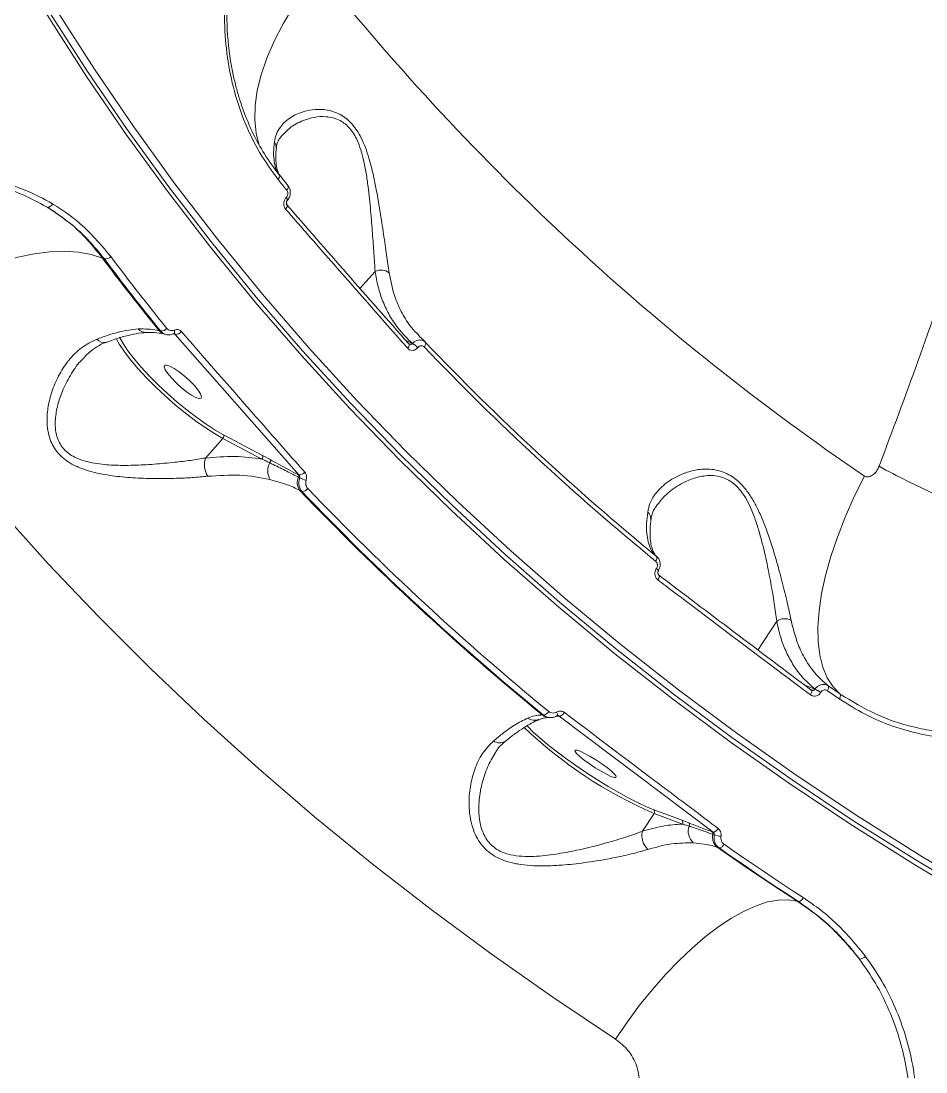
# Model space of a CAD drawing. Header units: millimetres. Extents: x 10684 to 26054, y -4768 to 6894.
# Drawn here: x 17849.4 to 18015.1, y -2839.5 to -2647 of the extents above; entities that cross this region are included whole.
import ezdxf

# ---------------------------------------------------------------- set-up
doc = ezdxf.new("R2010")
doc.units = ezdxf.units.MM
doc.layers.add('DIKOM_ОБЪЕКТ', color=7, linetype='Continuous')

msp = doc.modelspace()

# ---------------------------------------------------------------- linework, layer by layer
at = {"layer": 'DIKOM_ОБЪЕКТ', "color": 7, "linetype": 'Continuous', "lineweight": 15}
for p, q in [((17896.096, -2670.295), (17896.101, -2670.249)), ((17898.282, -2677.182), (17896.699, -2675.203)), ((17897.946, -2679.327), (17897.929, -2679.347)), ((17898.154, -2679.83), (17898.172, -2679.811)), ((17864.285, -2690.42), (17864.641, -2690.581)), ((17914.228, -2692.868), (17911.456, -2695.979)), ((17874.932, -2703.772), (17874.649, -2703.701)), ((17877.322, -2704.314), (17877.482, -2704.354)), ((17875.714, -2704.358), (17875.956, -2704.418)), ((17877.482, -2704.354), (17877.636, -2704.393)), ((17877.636, -2704.393), (17900.235, -2730.147)), ((17921.036, -2706.064), (17919.799, -2705.443)), ((17921.053, -2706.044), (17921.036, -2706.064)), ((17922.308, -2704.655), (17922.169, -2704.506)), ((17922.033, -2706.83), (17922.05, -2706.81)), ((17883.134, -2727.04), (17886.341, -2723.443)), ((17886.341, -2723.443), (17893.499, -2727.233)), ((17893.592, -2726.566), (17886.434, -2722.776)), ((17894.991, -2727.323), (17893.592, -2726.566)), ((17900.235, -2730.147), (17900.158, -2730.107)), ((17900.189, -2730.571), (17900.432, -2730.699)), ((17900.391, -2732.945), (17900.802, -2733.157)), ((17965.61, -2736), (17965.682, -2735.916)), ((17964.708, -2738.34), (17964.713, -2738.293)), ((17965.832, -2745.033), (17965.725, -2744.924)), ((17965.748, -2747.264), (17965.734, -2747.286)), ((17987.786, -2756.932), (17984.346, -2762.202)), ((17994.758, -2769.384), (17992.939, -2768.661)), ((17994.1, -2769.518), (17994.045, -2769.493)), ((17994.166, -2769.55), (17994.105, -2769.511)), ((17994.772, -2769.362), (17994.758, -2769.384)), ((17995.837, -2769.986), (17995.851, -2769.964)), ((17944.218, -2774.938), (17944.264, -2774.92)), ((17945.036, -2774.107), (17944.848, -2774.101)), ((17946.181, -2774.574), (17946.32, -2774.579)), ((17947.481, -2774.288), (17947.895, -2774.3)), ((17947.895, -2774.3), (17947.93, -2774.301)), ((17947.93, -2774.301), (17976.12, -2795.565)), ((17963.172, -2795.406), (17965.313, -2792.126)), ((17970.437, -2793.391), (17965.251, -2791.449)), ((17965.313, -2792.126), (17970.499, -2794.068)), ((17971.655, -2793.858), (17970.437, -2793.391)), ((17976.12, -2795.565), (17975.931, -2795.495)), ((17976.079, -2795.961), (17976.344, -2796.06)), ((17976.873, -2798.336), (17977.216, -2798.462)), ((17991.76, -2808.263), (17991.517, -2808.206))]:
    msp.add_line(p, q, dxfattribs=at)
at = {"layer": 'DIKOM_ОБЪЕКТ', "color": 7, "linetype": 'Continuous', "lineweight": 15, "flags": 128}
for points in [[(18049.425, -2820.914), (18037.215, -2814.476), (18025.222, -2807.761), (18013.454, -2800.775), (18001.919, -2793.521), (17990.625, -2786.005), (17979.578, -2778.231), (17968.787, -2770.205), (17958.257, -2761.931), (17947.997, -2753.416), (17938.012, -2744.664), (17928.31, -2735.682), (17918.896, -2726.475), (17909.777, -2717.05), (17900.958, -2707.412), (17892.447, -2697.568), (17884.247, -2687.524), (17876.365, -2677.288), (17868.806, -2666.865), (17861.574, -2656.262), (17854.674, -2645.487), (17848.112, -2634.547)], [(18050.212, -2820.096), (18038.031, -2813.673), (18026.067, -2806.974), (18014.327, -2800.005), (18002.82, -2792.768), (17991.553, -2785.27), (17980.532, -2777.514), (17969.766, -2769.507), (17959.262, -2761.253), (17949.026, -2752.758), (17939.065, -2744.027), (17929.385, -2735.066), (17919.994, -2725.881), (17910.896, -2716.478), (17902.099, -2706.863), (17893.608, -2697.043), (17885.427, -2687.023), (17877.564, -2676.811), (17870.022, -2666.413), (17862.808, -2655.835), (17855.925, -2645.086), (17849.378, -2634.171)], [(17847.922, -2635.419), (17854.489, -2646.367), (17861.393, -2657.149), (17868.63, -2667.758), (17876.194, -2678.187), (17884.081, -2688.43), (17892.286, -2698.48), (17900.803, -2708.33), (17909.627, -2717.974), (17918.752, -2727.406), (17928.171, -2736.618), (17937.88, -2745.606), (17947.871, -2754.364), (17958.138, -2762.884), (17968.674, -2771.163), (17979.473, -2779.195), (17990.526, -2786.973), (18001.828, -2794.494), (18013.37, -2801.753), (18025.145, -2808.744), (18037.146, -2815.462), (18049.363, -2821.905)], [(17903.949, -2637.881), (17901.494, -2641.098), (17899.294, -2644.324), (17897.364, -2647.536), (17895.722, -2650.707), (17894.378, -2653.813), (17893.345, -2656.831), (17892.629, -2659.735), (17892.236, -2662.505), (17892.171, -2665.118), (17892.431, -2667.553), (17893.017, -2669.793), (17893.065, -2669.926)], [(17898.034, -2677.979), (17898.136, -2677.857), (17898.219, -2677.733), (17898.282, -2677.611), (17898.322, -2677.495), (17898.34, -2677.388), (17898.333, -2677.293), (17898.303, -2677.213), (17898.282, -2677.182)], [(17897.946, -2679.327), (17898.035, -2679.439), (17898.106, -2679.541), (17898.156, -2679.633), (17898.184, -2679.71), (17898.189, -2679.77), (17898.172, -2679.81)], [(17855.157, -2680.469), (17855.052, -2680.63), (17854.934, -2680.775), (17854.806, -2680.901), (17854.673, -2681.001), (17854.54, -2681.072), (17854.412, -2681.111), (17854.293, -2681.118), (17854.188, -2681.091)], [(17897.841, -2681.445), (17897.952, -2681.302), (17898.039, -2681.157), (17898.1, -2681.017), (17898.132, -2680.886), (17898.133, -2680.769), (17898.105, -2680.671), (17898.068, -2680.616)], [(17897.929, -2679.347), (17898.018, -2679.458), (17898.089, -2679.561), (17898.139, -2679.653), (17898.167, -2679.73), (17898.171, -2679.79), (17898.154, -2679.831)], [(17820.44, -2705.865), (17823.362, -2703.428), (17826.408, -2701.123), (17829.55, -2698.972), (17832.76, -2696.994), (17836.01, -2695.207), (17839.268, -2693.628), (17842.506, -2692.271), (17845.694, -2691.148), (17848.802, -2690.269), (17851.803, -2689.643), (17854.669, -2689.276), (17857.374, -2689.17), (17859.894, -2689.327), (17862.204, -2689.744), (17864.285, -2690.42)], [(17877.339, -2704.303), (17877.31, -2704.312), (17877.235, -2704.309)], [(17877.433, -2703.605), (17877.464, -2703.763), (17877.479, -2703.909), (17877.476, -2704.037), (17877.458, -2704.145), (17877.422, -2704.228), (17877.373, -2704.285), (17877.339, -2704.303)], [(17877.482, -2704.354), (17877.435, -2704.311), (17877.392, -2704.281)], [(17820.44, -2705.865), (17828.49, -2716.289), (17836.836, -2726.533), (17845.473, -2736.59), (17854.398, -2746.457), (17863.604, -2756.127), (17873.088, -2765.594), (17882.843, -2774.855), (17892.864, -2783.903), (17903.147, -2792.733), (17913.684, -2801.342), (17924.471, -2809.724), (17935.502, -2817.874), (17946.77, -2825.788), (17958.269, -2833.462)], [(17866.787, -2705.175), (17867.393, -2706.237), (17868.319, -2707.6), (17869.473, -2709.092), (17870.828, -2710.678), (17872.356, -2712.326), (17874.023, -2713.998), (17875.792, -2715.658), (17877.625, -2717.269), (17879.481, -2718.796), (17881.321, -2720.207), (17883.103, -2721.469), (17884.788, -2722.556), (17886.341, -2723.443)], [(17886.434, -2722.776), (17884.928, -2721.915), (17883.294, -2720.862), (17881.566, -2719.638), (17879.782, -2718.27), (17877.982, -2716.789), (17876.205, -2715.226), (17874.489, -2713.617), (17872.873, -2711.995), (17871.391, -2710.398), (17870.077, -2708.859), (17868.959, -2707.413), (17868.061, -2706.091), (17867.403, -2704.922), (17867.399, -2704.914)], [(17920.194, -2706.932), (17920.305, -2706.789), (17920.394, -2706.646), (17920.457, -2706.508), (17920.491, -2706.38), (17920.496, -2706.267), (17920.471, -2706.173), (17920.433, -2706.115)], [(17920.433, -2706.115), (17920.418, -2706.101), (17920.338, -2706.054)], [(17923.229, -2706.705), (17923.324, -2706.576), (17923.402, -2706.446), (17923.461, -2706.32), (17923.499, -2706.201), (17923.514, -2706.091), (17923.507, -2705.996), (17923.478, -2705.916), (17923.427, -2705.854)], [(17881.121, -2713.778), (17880.274, -2712.904), (17879.326, -2712.044), (17878.354, -2711.268), (17877.436, -2710.639), (17876.646, -2710.208), (17876.05, -2710.01), (17875.694, -2710.06), (17875.609, -2710.355), (17875.8, -2710.871), (17876.253, -2711.566), (17876.93, -2712.383), (17877.777, -2713.257), (17878.725, -2714.117), (17879.697, -2714.893), (17880.615, -2715.522), (17881.405, -2715.953), (17882.001, -2716.152), (17882.357, -2716.101), (17882.442, -2715.806), (17882.251, -2715.29), (17881.798, -2714.596), (17881.121, -2713.778)], [(18003.825, -2730.341), (18001.971, -2734.115), (18000.322, -2737.852), (17998.891, -2741.525), (17997.689, -2745.105), (17996.726, -2748.563), (17996.009, -2751.874), (17995.544, -2755.01), (17995.334, -2757.948), (17995.38, -2760.665), (17995.683, -2763.14), (17996.241, -2765.353), (17997.048, -2767.287), (17998.099, -2768.927), (17999.385, -2770.261)], [(17965.595, -2745.926), (17965.68, -2745.787), (17965.749, -2745.65), (17965.801, -2745.517), (17965.834, -2745.393), (17965.846, -2745.281), (17965.838, -2745.184), (17965.809, -2745.105), (17965.762, -2745.047)], [(17965.734, -2747.286), (17965.849, -2747.379), (17965.947, -2747.466), (17966.025, -2747.544), (17966.08, -2747.611), (17966.11, -2747.666), (17966.115, -2747.705), (17966.11, -2747.717)], [(17965.748, -2747.264), (17965.863, -2747.357), (17965.961, -2747.444), (17966.039, -2747.522), (17966.094, -2747.589), (17966.124, -2747.643), (17966.13, -2747.683), (17966.125, -2747.694)], [(17966.025, -2749.36), (17966.117, -2749.199), (17966.188, -2749.04), (17966.236, -2748.889), (17966.26, -2748.751), (17966.258, -2748.631), (17966.23, -2748.534), (17966.178, -2748.463), (17966.166, -2748.454)], [(17993.941, -2770.412), (17994.034, -2770.251), (17994.107, -2770.093), (17994.157, -2769.944), (17994.184, -2769.808), (17994.186, -2769.691), (17994.163, -2769.598), (17994.116, -2769.531), (17994.1, -2769.518)], [(17997.06, -2769.653), (17997.137, -2769.509), (17997.2, -2769.366), (17997.247, -2769.229), (17997.276, -2769.102), (17997.286, -2768.989), (17997.277, -2768.891), (17997.25, -2768.813), (17997.204, -2768.757)], [(17999.385, -2770.261), (17999.112, -2770.074), (17998.839, -2769.886), (17998.566, -2769.698), (17998.293, -2769.51), (17998.021, -2769.322), (17997.749, -2769.134), (17997.476, -2768.946), (17997.204, -2768.757)], [(17999.385, -2770.261), (17999.43, -2770.318), (17999.457, -2770.395), (17999.466, -2770.493), (17999.456, -2770.607), (17999.427, -2770.734), (17999.381, -2770.871), (17999.319, -2771.014), (17999.242, -2771.158)], [(17947.475, -2773.57), (17947.532, -2773.712), (17947.575, -2773.846), (17947.602, -2773.968), (17947.615, -2774.072), (17947.611, -2774.158), (17947.591, -2774.223), (17947.556, -2774.263), (17947.507, -2774.279)], [(17965.251, -2791.449), (17963.921, -2790.902), (17962.387, -2790.184), (17960.682, -2789.309), (17958.844, -2788.297), (17956.913, -2787.17), (17954.932, -2785.953), (17952.943, -2784.672), (17950.991, -2783.355), (17949.118, -2782.032), (17947.364, -2780.731), (17945.769, -2779.48), (17944.368, -2778.308), (17943.191, -2777.239), (17942.263, -2776.298), (17942.004, -2776.005)], [(17956.697, -2783.743), (17957.499, -2784.396), (17958.068, -2784.939), (17958.355, -2785.33), (17958.338, -2785.535), (17958.018, -2785.538), (17957.421, -2785.34), (17956.596, -2784.956), (17955.61, -2784.416), (17954.541, -2783.766), (17953.478, -2783.058), (17952.505, -2782.348), (17951.702, -2781.695), (17951.134, -2781.151), (17950.847, -2780.761), (17950.864, -2780.555), (17951.183, -2780.552), (17951.78, -2780.75), (17952.605, -2781.135), (17953.592, -2781.674), (17954.66, -2782.324), (17955.724, -2783.033), (17956.697, -2783.743)], [(17991.517, -2808.206), (17989.664, -2806.995), (17987.818, -2805.778), (17985.978, -2804.555), (17984.144, -2803.324), (17982.317, -2802.087), (17980.496, -2800.843), (17978.681, -2799.593), (17976.873, -2798.336)], [(17977.216, -2798.462), (17979.012, -2799.71), (17980.814, -2800.951), (17982.623, -2802.186), (17984.438, -2803.415), (17986.259, -2804.637), (17988.086, -2805.852), (17989.92, -2807.061), (17991.76, -2808.263)], [(17992.643, -2807.549), (17990.807, -2806.35), (17988.977, -2805.144), (17987.154, -2803.931), (17985.337, -2802.712), (17983.526, -2801.486), (17981.722, -2800.254), (17979.923, -2799.015), (17978.131, -2797.77)], [(17958.269, -2833.462), (17960.422, -2830.313), (17962.677, -2827.276), (17965.014, -2824.379), (17967.41, -2821.647), (17969.846, -2819.107), (17972.298, -2816.781), (17974.744, -2814.691), (17977.161, -2812.854), (17979.527, -2811.29), (17981.822, -2810.01), (17984.024, -2809.027), (17986.113, -2808.351), (17988.07, -2807.987), (17989.876, -2807.938), (17991.517, -2808.206)]]:
    msp.add_lwpolyline(points, dxfattribs=at)
at = {"layer": 'DIKOM_ОБЪЕКТ', "color": 7, "linetype": 'Continuous', "lineweight": 15}
for centre, radius, start, end in [((18261.33, -2352.013), 457.647, 218.65617, 235.75923), ((17894.492, -2670.121), 1.613, 355.45199, 37.13506), ((18254.715, -2391.147), 457.705, 218.48755, 218.80516), ((18236.216, -2410.886), 465.265, 216.92758, 219.00232), ((17864.809, -2689.282), 1.31, 262.62332, 319.65714), ((18235.777, -2411.624), 464.283, 216.92964, 218.99441), ((18236.859, -2411.215), 464.19, 216.93171, 218.9923), ((17915.323, -2694.981), 2.379, 51.59723, 117.39809), ((17872.281, -2702.09), 1.957, 221.43692, 272.84541), ((17876.224, -2702.338), 2.083, 220.87331, 255.82873), ((17875.065, -2702.485), 1.293, 264.12961, 321.44048), ((17877.75, -2703.136), 1.262, 264.82217, 323.463), ((17864.543, -2704.23), 1.652, 219.0722, 284.51255), ((17919.531, -2709.055), 3.348, 41.65106, 63.28269), ((17919.551, -2709.032), 3.344, 41.64822, 63.30277), ((18264.227, -2380.185), 471.387, 223.69939, 230.71602), ((18264.247, -2380.832), 471.684, 223.69907, 230.71634), ((17885.951, -2723.048), 0.555, 314.65579, 29.43952), ((17887.284, -2728.199), 4.309, 164.40461, 210.38559), ((17893.109, -2726.839), 0.554, 314.62044, 29.47488), ((17894.521, -2727.582), 0.537, 321.05288, 28.85554), ((17897.681, -2729.416), 3.124, 151.38633, 210.53605), ((18093.296, -2567.945), 182.555, 241.62029, 245.20141), ((17902.376, -2731.58), 2.409, 155.24194, 214.52622), ((17899.747, -2730.367), 0.486, 335.18715, 32.33938), ((17900.3, -2728.851), 1.298, 267.10125, 323.58158), ((17905.947, -2716.554), 15.182, 248.69656, 253.36458), ((18260.167, -2388.908), 497.795, 223.71901, 230.69625), ((17900.85, -2731.9), 1.258, 267.81191, 325.57953), ((18260.305, -2389.189), 497.55, 223.73492, 230.6806), ((18260.572, -2389.431), 496.414, 223.73463, 230.68066), ((17963.078, -2738.188), 1.638, 356.33801, 49.07147), ((17989.243, -2758.951), 2.49, 62.15437, 125.80633), ((17993.127, -2773.574), 4.495, 52.93362, 68.73384), ((17993.141, -2773.551), 4.495, 52.93362, 68.73384), ((18280.84, -2360.654), 497.806, 235.2455, 235.55061), ((17944.957, -2772.901), 1.209, 273.77329, 331.94304), ((17947.834, -2773.128), 1.177, 274.66406, 334.19767), ((17943.445, -2772.847), 2.23, 234.62119, 290.3005), ((17946.258, -2772.243), 2.333, 232.79999, 268.10409), ((17947.623, -2774.69), 0.475, 55.06546, 86.99063), ((17997.363, -2717.807), 80.935, 226.28936, 246.67193), ((17937.04, -2777.266), 1.935, 234.6931, 302.64818), ((17964.897, -2791.822), 0.515, 323.90446, 46.59717), ((17970.084, -2793.765), 0.515, 323.90446, 46.59717), ((17974.393, -2795.434), 2.819, 159.76713, 227.77574), ((17971.31, -2794.22), 0.5, 331.40107, 46.36441), ((17966.5, -2796.188), 3.419, 166.7842, 227.62894), ((17975.618, -2795.85), 0.474, 346.43606, 48.6599), ((17978.369, -2796.516), 2.356, 166.3854, 230.58628), ((17975.967, -2794.359), 1.215, 277.22571, 334.2534), ((17978.719, -2787.72), 8.672, 254.11092, 262.45146), ((17977.052, -2797.293), 1.18, 277.99112, 336.15819), ((17991.557, -2807.109), 1.171, 279.95715, 337.9469), ((18002.889, -2817.22), 1.589, 272.14955, 316.86556)]:
    msp.add_arc(centre, radius, start, end, dxfattribs=at)
for points, knots in [([(17731.021, -2716.353), (17732.767, -2715.337), (17737.831, -2712.39), (17746.148, -2707.405), (17755.935, -2701.359), (17765.621, -2695.182), (17775.198, -2688.881), (17784.66, -2682.46), (17794, -2675.923), (17803.211, -2669.276), (17812.285, -2662.524), (17821.216, -2655.671), (17829.997, -2648.723), (17838.622, -2641.686), (17847.084, -2634.564), (17855.377, -2627.362), (17863.494, -2620.087), (17871.43, -2612.743), (17879.178, -2605.336), (17886.733, -2597.872), (17894.088, -2590.356), (17901.239, -2582.794), (17908.18, -2575.191), (17914.906, -2567.554), (17921.412, -2559.887), (17927.692, -2552.197), (17933.742, -2544.489), (17939.558, -2536.77), (17945.135, -2529.044), (17950.469, -2521.318), (17955.556, -2513.597), (17960.392, -2505.888), (17964.972, -2498.195), (17969.295, -2490.525), (17973.357, -2482.884), (17977.153, -2475.277), (17980.683, -2467.709), (17983.942, -2460.188), (17986.928, -2452.717), (17989.639, -2445.303), (17992.073, -2437.952), (17994.228, -2430.668), (17996.102, -2423.459), (17997.694, -2416.328), (17999.003, -2409.281), (18000.026, -2402.325), (18000.765, -2395.463), (18001.217, -2388.703), (18001.387, -2382.046), (18001.253, -2375.507), (18000.963, -2370.262), (18000.612, -2367.242), (18000.505, -2366.319)], [0, 0, 0, 0, 0.010747, 0.0311651, 0.0515834, 0.0720019, 0.0924206, 0.1128394, 0.1332581, 0.1536771, 0.1740962, 0.1945154, 0.2149351, 0.235355, 0.2557752, 0.2761956, 0.2966164, 0.3170375, 0.3374592, 0.3578812, 0.3783033, 0.3987263, 0.4191496, 0.4395735, 0.4599979, 0.4804229, 0.5008486, 0.5212748, 0.5417016, 0.5621289, 0.582557, 0.6029855, 0.6234144, 0.6438441, 0.6642742, 0.6847044, 0.705135, 0.7255658, 0.7459965, 0.7664267, 0.7868565, 0.8072851, 0.8277127, 0.8481386, 0.8685622, 0.8889834, 0.9094014, 0.9298155, 0.9502254, 0.9706306, 0.9910302, 1, 1, 1, 1]), ([(18022.717, -2413.712), (18023.697, -2414.397), (18026.7, -2416.498), (18031.143, -2421.148), (18036.083, -2427.531), (18040.483, -2435.023), (18044.343, -2443.571), (18047.627, -2453.195), (18050.323, -2463.907), (18052.389, -2475.72), (18053.804, -2488.687), (18054.521, -2502.644), (18054.532, -2517.244), (18053.875, -2532.317), (18052.606, -2547.748), (18050.697, -2563.959), (18048.125, -2580.923), (18044.884, -2598.593), (18041.065, -2616.472), (18036.71, -2634.477), (18031.865, -2652.532), (18026.43, -2671.031), (18020.386, -2689.932), (18013.785, -2709.176), (18008.945, -2722.1), (18006.526, -2728.56)], [0, 0, 0, 0, 0.020963, 0.0642197, 0.1075089, 0.150765, 0.1952694, 0.2398102, 0.2843144, 0.3304285, 0.3765427, 0.4233193, 0.4700958, 0.5140293, 0.5579971, 0.6019311, 0.6471451, 0.6923957, 0.7376103, 0.7807493, 0.8239195, 0.8670586, 0.9113612, 0.9556971, 1, 1, 1, 1]), ([(17750.485, -3164.866), (17752.481, -3164.489), (17757.899, -3163.467), (17767.126, -3160.807), (17778.248, -3156.585), (17789.772, -3151.176), (17801.635, -3144.628), (17813.784, -3136.964), (17826.184, -3128.2), (17838.818, -3118.327), (17851.66, -3107.383), (17864.671, -3095.413), (17877.788, -3082.475), (17890.95, -3068.625), (17904.117, -3053.9), (17917.266, -3038.308), (17930.377, -3021.89), (17943.408, -3004.705), (17956.299, -2986.835), (17968.99, -2968.361), (17981.287, -2949.57), (17993.174, -2930.508), (18004.65, -2911.233), (18015.834, -2891.564), (18026.679, -2871.588), (18037.136, -2851.39), (18047.3, -2830.767), (18057.128, -2809.739), (18066.591, -2788.341), (18075.542, -2766.901), (18083.94, -2745.519), (18091.745, -2724.295), (18098.927, -2703.297), (18105.462, -2682.564), (18111.351, -2662.126), (18116.582, -2642.044), (18121.135, -2622.408), (18124.972, -2603.323), (18127.928, -2585.998), (18129.335, -2575.296), (18129.963, -2570.52)], [0, 0, 0, 0, 0.0156522, 0.0424896, 0.0694114, 0.0963765, 0.1233416, 0.1502634, 0.1771009, 0.2039382, 0.23086, 0.2578251, 0.2847902, 0.3117121, 0.3385495, 0.3653868, 0.3923087, 0.4192738, 0.4462388, 0.4731607, 0.499998, 0.5258463, 0.5517701, 0.5777324, 0.6036946, 0.6296184, 0.6554666, 0.6823039, 0.7092259, 0.736191, 0.7631561, 0.7900781, 0.8169155, 0.8437529, 0.870675, 0.89764, 0.9246051, 0.9515271, 0.9783645, 1, 1, 1, 1]), ([(17901.348, -2604.3), (17900.071, -2605.986), (17897.517, -2609.356), (17894.233, -2615.052), (17891.437, -2621.101), (17889.223, -2627.457), (17887.639, -2634.003), (17886.735, -2640.629), (17886.538, -2647.23), (17887.072, -2653.698), (17888.337, -2659.917), (17890.332, -2665.776), (17892.98, -2671.235), (17895.293, -2674.409), (17896.45, -2675.998)], [0, 0, 0, 0, 0.0836187, 0.1671655, 0.250417, 0.3338523, 0.4173029, 0.500489, 0.5837385, 0.6671386, 0.7504584, 0.8333974, 0.9166275, 1, 1, 1, 1]), ([(17896.753, -2675.331), (17895.786, -2674.028), (17893.999, -2671.619), (17891.987, -2667.9), (17890.566, -2664.678), (17889.587, -2661.943), (17888.862, -2659.507), (17887.885, -2655.527), (17887.036, -2649.641), (17887.009, -2642.642), (17887.659, -2636.47), (17888.64, -2631.34), (17889.749, -2627.273), (17890.809, -2624.079), (17891.835, -2621.335), (17893.277, -2617.97), (17895.308, -2613.936), (17898.035, -2609.329), (17900.298, -2606.349), (17901.515, -2604.747)], [0, 0, 0, 0, 0.0701158, 0.129623, 0.1784548, 0.2169555, 0.2491487, 0.2819562, 0.382381, 0.4838442, 0.5517006, 0.6186804, 0.6812433, 0.7106289, 0.7458607, 0.7922032, 0.8497878, 0.9191816, 1, 1, 1, 1]), ([(17838.035, -3143.769), (17841.476, -3142.146), (17848.362, -3138.9), (17859.077, -3132.741), (17870.14, -3125.593), (17881.559, -3117.343), (17893.293, -3108.018), (17905.087, -3097.817), (17916.898, -3086.797), (17928.685, -3075.031), (17940.641, -3062.328), (17952.729, -3048.691), (17964.913, -3034.147), (17976.925, -3019.013), (17988.73, -3003.354), (18000.295, -2987.245), (18011.808, -2970.429), (18023.225, -2952.936), (18034.503, -2934.81), (18045.403, -2916.44), (18055.896, -2897.895), (18065.962, -2879.244), (18075.762, -2860.196), (18085.248, -2840.801), (18094.381, -2821.121), (18102.968, -2801.569), (18110.994, -2782.21), (18118.455, -2763.103), (18125.464, -2743.953), (18131.978, -2724.828), (18137.968, -2705.793), (18142.916, -2688.571), (18147.007, -2673.09), (18149.165, -2663.951), (18150.246, -2659.377)], [0, 0, 0, 0, 0.0311785, 0.062381, 0.0935593, 0.1256443, 0.1577553, 0.1898399, 0.2210202, 0.2522245, 0.2834046, 0.3154896, 0.3476011, 0.379686, 0.410889, 0.442116, 0.473319, 0.5054256, 0.5375586, 0.5696655, 0.6009195, 0.6321978, 0.6634522, 0.6956101, 0.7277939, 0.7599519, 0.7912842, 0.8226405, 0.8539728, 0.8862088, 0.9184711, 0.9507072, 0.9753305, 1, 1, 1, 1]), ([(17916.801, -2693.116), (17916.648, -2692.049), (17916.343, -2689.912), (17915.769, -2686.04), (17915.139, -2681.813), (17914.475, -2677.947), (17913.8, -2674.701), (17913.185, -2672.324), (17912.474, -2670.18), (17911.537, -2668.012), (17910.135, -2665.836), (17908.391, -2664.369), (17906.799, -2663.622), (17905.112, -2663.188), (17903.187, -2663.127), (17900.842, -2663.583), (17898.586, -2664.614), (17896.989, -2666.117), (17896.09, -2667.657), (17895.882, -2668.65), (17895.779, -2669.147)], [0, 0, 0, 0, 0.07277515, 0.14562353, 0.22208474, 0.29851614, 0.34092577, 0.38329168, 0.41648411, 0.44961059, 0.4986431, 0.54779067, 0.5808471, 0.6139657, 0.67108391, 0.72831797, 0.81320437, 0.8980751, 0.94904951, 1, 1, 1, 1]), ([(17897.292, -2667.925), (17897.699, -2667.471), (17898.702, -2666.348), (17900.759, -2665.279), (17903.057, -2664.57), (17904.924, -2664.434), (17906.545, -2664.688), (17908.038, -2665.257), (17909.654, -2666.534), (17910.879, -2668.557), (17911.637, -2670.586), (17912.181, -2672.627), (17912.615, -2674.897), (17913.047, -2678.033), (17913.424, -2681.777), (17913.737, -2685.891), (17914.019, -2689.684), (17914.159, -2691.807), (17914.228, -2692.868)], [0, 0, 0, 0, 0.0678025, 0.1672769, 0.233157, 0.2988813, 0.3357888, 0.3725947, 0.4259022, 0.4791263, 0.5160616, 0.5530936, 0.6017202, 0.6504061, 0.7397856, 0.8292055, 0.9146421, 1, 1, 1, 1]), ([(17895.779, -2669.147), (17895.712, -2669.814), (17895.58, -2671.148), (17895.741, -2672.889), (17895.998, -2674.109), (17896.302, -2674.663), (17896.367, -2674.782)], [0, 0, 0, 0, 0.3019091, 0.6038002, 0.9145531, 1, 1, 1, 1]), ([(17896.126, -2670.304), (17896.152, -2670.097), (17896.223, -2669.518), (17896.548, -2668.738), (17896.977, -2668.193), (17897.193, -2667.919)], [0, 0, 0, 0, 0.2170063, 0.6066743, 1, 1, 1, 1]), ([(17896.688, -2675.239), (17896.575, -2674.999), (17896.321, -2674.457), (17896.09, -2673.321), (17895.986, -2671.926), (17896.094, -2670.799), (17896.145, -2670.261)], [0, 0, 0, 0, 0.2080897, 0.4696389, 0.7468843, 1, 1, 1, 1]), ([(17855.157, -2680.469), (17853.499, -2679.574), (17850.444, -2677.924), (17845.583, -2676.389), (17840.824, -2675.492), (17835.914, -2675.202), (17830.91, -2675.522), (17825.869, -2676.422), (17820.834, -2677.884), (17815.871, -2679.915), (17811.012, -2682.427), (17807.934, -2684.506), (17806.398, -2685.543)], [0, 0, 0, 0, 0.1166808, 0.2150841, 0.313796, 0.4121994, 0.5100604, 0.6082254, 0.7060852, 0.8039528, 0.9021314, 1, 1, 1, 1]), ([(17896.45, -2675.998), (17896.517, -2675.916), (17896.65, -2675.753), (17896.756, -2675.513), (17896.751, -2675.389), (17896.749, -2675.33)], [0, 0, 0, 0, 0.3427107, 0.6856885, 1, 1, 1, 1]), ([(17896.749, -2675.33), (17896.749, -2675.324), (17896.755, -2675.25), (17896.709, -2675.208), (17896.667, -2675.169)], [0, 0, 0, 0, 0.0764755, 1, 1, 1, 1]), ([(17816.292, -2680.323), (17816.489, -2680.227), (17817.896, -2679.544), (17821.748, -2678.119), (17826.688, -2676.773), (17831.609, -2676.115), (17836.499, -2675.884), (17841.294, -2676.311), (17845.884, -2677.408), (17849.897, -2678.764), (17852.564, -2680.21), (17854.188, -2681.091)], [0, 0, 0, 0, 0.0152177, 0.1091604, 0.2917172, 0.3856936, 0.4796715, 0.6634329, 0.7580267, 0.8526223, 1, 1, 1, 1]), ([(17898.163, -2679.803), (17898.19, -2679.777), (17898.397, -2679.578), (17898.638, -2679.049), (17898.739, -2678.299), (17898.601, -2677.632), (17898.361, -2677.324), (17898.262, -2677.197)], [0, 0, 0, 0, 0.0396135, 0.304907, 0.5810539, 0.828018, 1, 1, 1, 1]), ([(17898.034, -2677.979), (17898.036, -2677.981), (17898.095, -2678.056), (17898.193, -2678.233), (17898.239, -2678.506), (17898.219, -2678.792), (17898.134, -2679.073), (17898.007, -2679.245), (17897.946, -2679.327)], [0, 0, 0, 0, 0.0044116, 0.21992, 0.4356553, 0.5682705, 0.7938491, 1, 1, 1, 1]), ([(17864.285, -2690.42), (17863.298, -2689.171), (17861.357, -2686.716), (17857.959, -2683.586), (17855.45, -2681.926), (17854.188, -2681.091)], [0, 0, 0, 0, 0.3395463, 0.667768, 1, 1, 1, 1]), ([(17854.188, -2681.091), (17856.098, -2682.387), (17858.99, -2684.351), (17862.355, -2687.717), (17863.879, -2689.626), (17864.641, -2690.581)], [0, 0, 0, 0, 0.4928097, 0.7464082, 1, 1, 1, 1]), ([(17865.807, -2690.13), (17864.259, -2688.278), (17861.912, -2685.473), (17858.203, -2682.424), (17856.172, -2681.12), (17855.157, -2680.469)], [0, 0, 0, 0, 0.4927596, 0.7463742, 1, 1, 1, 1]), ([(17897.929, -2679.347), (17897.865, -2679.429), (17897.702, -2679.64), (17897.535, -2680.064), (17897.484, -2680.573), (17897.578, -2681.068), (17897.753, -2681.32), (17897.841, -2681.445)], [0, 0, 0, 0, 0.1341942, 0.3469618, 0.5632238, 0.7817711, 1, 1, 1, 1]), ([(17920.338, -2706.054), (17916.566, -2701.787), (17909.021, -2693.25), (17901.65, -2684.78), (17897.963, -2680.544)], [0, 0, 0, 0, 0.499916, 1, 1, 1, 1]), ([(17898.069, -2680.614), (17898.066, -2680.611), (17898.049, -2680.595), (17898.008, -2680.524), (17897.976, -2680.385), (17897.978, -2680.228), (17898.014, -2680.067), (17898.08, -2679.924), (17898.133, -2679.86), (17898.157, -2679.832)], [0, 0, 0, 0, 0.0482807, 0.2595878, 0.4297017, 0.5786508, 0.7301096, 0.8810243, 1, 1, 1, 1]), ([(17897.841, -2681.445), (17898.22, -2681.882), (17900.118, -2684.068), (17907.487, -2692.531), (17914.618, -2700.613), (17920.194, -2706.932)], [0, 0, 0, 0, 0.0517107, 0.2585549, 1, 1, 1, 1]), ([(17914.228, -2692.868), (17914.393, -2693.827), (17914.723, -2695.744), (17915.627, -2698.431), (17916.842, -2700.95), (17918.56, -2703.585), (17920.138, -2705.142), (17921.053, -2706.044)], [0, 0, 0, 0, 0.1825555, 0.365113, 0.5530283, 0.7409407, 1, 1, 1, 1]), ([(17922.169, -2704.506), (17921.732, -2704.064), (17920.563, -2702.881), (17919.147, -2700.559), (17917.622, -2697.291), (17917.103, -2694.653), (17916.801, -2693.116)], [0, 0, 0, 0, 0.1487756, 0.3976624, 0.649006, 1, 1, 1, 1]), ([(17870.814, -2703.385), (17869.711, -2703.53), (17867.674, -2703.798), (17865.024, -2704.61), (17863.58, -2705.151), (17863.26, -2705.271)], [0, 0, 0, 0, 0.4786914, 0.8843722, 1, 1, 1, 1]), ([(17864.965, -2705.857), (17865.4, -2705.692), (17866.623, -2705.228), (17868.485, -2704.693), (17870.496, -2704.264), (17871.793, -2704.066), (17872.346, -2704.056), (17872.367, -2704.056)], [0, 0, 0, 0, 0.1543324, 0.4342506, 0.7127381, 0.9891218, 1, 1, 1, 1]), ([(17874.649, -2703.701), (17874.518, -2703.671), (17873.408, -2703.417), (17872.029, -2703.4), (17870.814, -2703.385)], [0, 0, 0, 0, 0.1178719, 1, 1, 1, 1]), ([(17872.377, -2704.048), (17872.866, -2704.036), (17873.928, -2704.01), (17875.118, -2704.2), (17875.616, -2704.341), (17875.693, -2704.363)], [0, 0, 0, 0, 0.4191034, 0.9090298, 1, 1, 1, 1]), ([(17874.932, -2703.772), (17875.002, -2703.847), (17875.239, -2704.107), (17875.759, -2704.403), (17876.498, -2704.532), (17876.989, -2704.383), (17877.235, -2704.309)], [0, 0, 0, 0, 0.12095, 0.414435, 0.7069152, 1, 1, 1, 1]), ([(17877.433, -2703.605), (17877.286, -2703.65), (17876.993, -2703.74), (17876.556, -2703.666), (17876.253, -2703.49), (17876.116, -2703.336), (17876.076, -2703.291)], [0, 0, 0, 0, 0.29271883, 0.58504036, 0.87880714, 1, 1, 1, 1]), ([(17877.287, -2704.33), (17877.316, -2704.315), (17877.384, -2704.281), (17877.459, -2704.28), (17877.479, -2704.274), (17877.501, -2704.3), (17877.506, -2704.306)], [0, 0, 0, 0, 0.2079982, 0.4829788, 0.8754729, 1, 1, 1, 1]), ([(17878.764, -2703.888), (17878.733, -2703.854), (17878.601, -2703.713), (17878.31, -2703.544), (17877.873, -2703.47), (17877.58, -2703.56), (17877.433, -2703.605)], [0, 0, 0, 0, 0.0962971, 0.3985933, 0.6990429, 1, 1, 1, 1]), ([(17877.473, -2704.288), (17877.483, -2704.289), (17877.539, -2704.295), (17877.592, -2704.339), (17877.628, -2704.383), (17877.636, -2704.393)], [0, 0, 0, 0, 0.1512435, 0.7933433, 1, 1, 1, 1]), ([(17901.345, -2729.622), (17900.954, -2729.18), (17899.002, -2726.974), (17891.405, -2718.369), (17884.319, -2710.252), (17878.764, -2703.888)], [0, 0, 0, 0, 0.05122339, 0.25612799, 1, 1, 1, 1]), ([(17863.26, -2705.271), (17862.297, -2705.746), (17860.37, -2706.695), (17858.764, -2708.354), (17857.378, -2710.094), (17856.2, -2711.925), (17855.012, -2714.719), (17854.292, -2717.535), (17854.082, -2719.93), (17854.254, -2721.994), (17854.762, -2724.022), (17856.005, -2726.23), (17858.12, -2727.923), (17860.338, -2728.957), (17862.871, -2729.75), (17866.052, -2730.337), (17869.904, -2730.685), (17873.854, -2730.825), (17877.524, -2730.781), (17880.797, -2730.636), (17882.644, -2730.464), (17883.567, -2730.378)], [0, 0, 0, 0, 0.07268968, 0.14552174, 0.1511312, 0.21733038, 0.28354093, 0.33771603, 0.39181714, 0.4254872, 0.45910905, 0.51345049, 0.56793681, 0.60449549, 0.64112199, 0.70296281, 0.76491169, 0.83090458, 0.89687169, 0.94845342, 1, 1, 1, 1]), ([(17860.583, -2709.024), (17860.859, -2708.705), (17861.573, -2707.879), (17862.884, -2706.883), (17864.078, -2706.141), (17864.815, -2705.912), (17864.985, -2705.859)], [0, 0, 0, 0, 0.2180835, 0.5646329, 0.8995593, 1, 1, 1, 1]), ([(17920.49, -2706.162), (17920.49, -2706.162), (17920.479, -2706.16), (17920.457, -2706.135), (17920.435, -2706.111)], [0, 0, 0, 0, 0.0295605, 1, 1, 1, 1]), ([(17921.036, -2706.064), (17921.014, -2706.089), (17920.956, -2706.154), (17920.825, -2706.216), (17920.655, -2706.228), (17920.546, -2706.185), (17920.49, -2706.163)], [0, 0, 0, 0, 0.166512, 0.4308454, 0.7081073, 1, 1, 1, 1]), ([(17923.427, -2705.854), (17923.313, -2705.755), (17923.06, -2705.533), (17922.619, -2705.414), (17922.126, -2705.425), (17921.627, -2705.581), (17921.251, -2705.846), (17921.077, -2706.021), (17921.053, -2706.044)], [0, 0, 0, 0, 0.180503, 0.4028839, 0.5309815, 0.7496485, 0.9664003, 1, 1, 1, 1]), ([(17923.397, -2705.733), (17922.962, -2705.365), (17922.525, -2704.995), (17922.158, -2704.55), (17922.156, -2704.548)], [0, 0, 0, 0, 0.994367, 1, 1, 1, 1]), ([(17920.194, -2706.932), (17920.306, -2707.034), (17920.53, -2707.238), (17920.967, -2707.348), (17921.412, -2707.289), (17921.781, -2707.094), (17921.962, -2706.904), (17922.033, -2706.83)], [0, 0, 0, 0, 0.218222, 0.436741, 0.6530354, 0.8657809, 1, 1, 1, 1]), ([(17922.05, -2706.81), (17922.061, -2706.797), (17922.141, -2706.705), (17922.32, -2706.564), (17922.564, -2706.479), (17922.811, -2706.472), (17923.036, -2706.535), (17923.169, -2706.653), (17923.229, -2706.705)], [0, 0, 0, 0, 0.033961, 0.2522362, 0.4705394, 0.5980152, 0.8192992, 1, 1, 1, 1]), ([(17883.134, -2727.04), (17882.239, -2727.186), (17880.449, -2727.477), (17877.3, -2727.861), (17873.779, -2728.196), (17870.012, -2728.392), (17866.345, -2728.402), (17863.336, -2728.132), (17860.943, -2727.611), (17858.897, -2726.842), (17856.964, -2725.413), (17855.946, -2723.401), (17855.633, -2721.534), (17855.645, -2719.582), (17856.052, -2717.305), (17856.98, -2714.583), (17858.379, -2711.906), (17859.626, -2709.944), (17860.476, -2709.136), (17860.587, -2709.03)], [0, 0, 0, 0, 0.0617893, 0.1236155, 0.2025883, 0.2815798, 0.354235, 0.4267368, 0.4679728, 0.5090889, 0.5683068, 0.6274403, 0.6652734, 0.7031853, 0.7664425, 0.8298024, 0.908946, 0.9880835, 1, 1, 1, 1]), ([(17893.499, -2727.233), (17891.874, -2727.018), (17888.592, -2726.582), (17884.966, -2726.886), (17883.134, -2727.04)], [0, 0, 0, 0, 0.4947589, 1, 1, 1, 1]), ([(17893.499, -2727.233), (17893.709, -2727.331), (17894.186, -2727.553), (17894.668, -2727.788), (17894.938, -2727.919)], [0, 0, 0, 0, 0.4403036, 1, 1, 1, 1]), ([(17900.158, -2730.107), (17898.947, -2729.462), (17897.238, -2728.552), (17895.498, -2727.6), (17894.991, -2727.323)], [0, 0, 0, 0, 0.7088375, 1, 1, 1, 1]), ([(17894.938, -2727.919), (17895.15, -2728.023), (17896.21, -2728.541), (17897.969, -2729.413), (17899.484, -2730.203), (17900.189, -2730.571)], [0, 0, 0, 0, 0.1179085, 0.5894843, 1, 1, 1, 1]), ([(17990.406, -2756.749), (17990.188, -2755.691), (17989.753, -2753.572), (17988.808, -2749.774), (17987.697, -2745.65), (17986.529, -2741.909), (17985.389, -2738.801), (17984.411, -2736.551), (17983.35, -2734.554), (17982.034, -2732.577), (17980.205, -2730.683), (17978.098, -2729.559), (17976.251, -2729.122), (17974.338, -2729.017), (17972.201, -2729.331), (17969.637, -2730.251), (17967.19, -2731.742), (17965.466, -2733.594), (17964.491, -2735.353), (17964.264, -2736.418), (17964.151, -2736.951)], [0, 0, 0, 0, 0.0727751, 0.1456251, 0.2220854, 0.298517, 0.3409263, 0.3832913, 0.4164834, 0.4496105, 0.4986434, 0.5477906, 0.5808437, 0.6139666, 0.6710812, 0.7283191, 0.8132032, 0.8980759, 0.9490489, 1, 1, 1, 1]), ([(18006.526, -2728.56), (18006.425, -2728.789), (18006.216, -2729.266), (18005.787, -2729.817), (18005.323, -2730.204), (18004.866, -2730.438), (18004.443, -2730.52), (18004.08, -2730.482), (18003.907, -2730.387), (18003.825, -2730.341)], [0, 0, 0, 0, 0.1943975, 0.4037038, 0.5538762, 0.6910207, 0.8350726, 0.9219296, 1, 1, 1, 1]), ([(17883.567, -2730.378), (17885.545, -2730.254), (17889.557, -2730.002), (17893.221, -2730.571), (17894.98, -2731.001), (17894.99, -2731.003)], [0, 0, 0, 0, 0.4914039, 0.9970815, 1, 1, 1, 1]), ([(17894.99, -2731.003), (17895.84, -2731.227), (17897.547, -2731.676), (17899.279, -2732.378), (17900.209, -2732.852), (17900.391, -2732.945)], [0, 0, 0, 0, 0.4439, 0.8911193, 1, 1, 1, 1]), ([(17900.235, -2730.147), (17900.28, -2730.198), (17900.37, -2730.297), (17900.442, -2730.482), (17900.447, -2730.62), (17900.433, -2730.689), (17900.432, -2730.699)], [0, 0, 0, 0, 0.3345713, 0.6550312, 0.9518989, 1, 1, 1, 1]), ([(17900.432, -2730.699), (17900.408, -2730.771), (17900.296, -2731.113), (17900.226, -2731.753), (17900.369, -2732.558), (17900.658, -2732.958), (17900.802, -2733.157)], [0, 0, 0, 0, 0.0813829, 0.3857877, 0.6937348, 1, 1, 1, 1]), ([(17901.601, -2731.101), (17901.61, -2731.073), (17901.67, -2730.882), (17901.712, -2730.508), (17901.619, -2730.007), (17901.436, -2729.75), (17901.345, -2729.622)], [0, 0, 0, 0, 0.0524217, 0.3650817, 0.6827456, 1, 1, 1, 1]), ([(17901.888, -2732.611), (17901.793, -2732.487), (17901.601, -2732.238), (17901.493, -2731.744), (17901.523, -2731.352), (17901.588, -2731.145), (17901.601, -2731.101)], [0, 0, 0, 0, 0.3077729, 0.6158843, 0.9190641, 1, 1, 1, 1]), ([(17965.682, -2735.916), (17966.269, -2735.153), (17967.47, -2733.591), (17969.864, -2731.924), (17972.325, -2730.772), (17974.356, -2730.276), (17976.162, -2730.218), (17977.868, -2730.498), (17979.807, -2731.459), (17981.425, -2733.234), (17982.534, -2735.106), (17983.408, -2737.03), (17984.184, -2739.205), (17985.063, -2742.245), (17985.928, -2745.911), (17986.712, -2749.974), (17987.366, -2753.738), (17987.646, -2755.867), (17987.786, -2756.932)], [0, 0, 0, 0, 0.0925194, 0.1893586, 0.2534922, 0.3174751, 0.3534009, 0.3892339, 0.4411273, 0.4929371, 0.5288936, 0.5649443, 0.6122819, 0.6596768, 0.7466849, 0.8337336, 0.916906, 1, 1, 1, 1]), ([(17964.151, -2736.951), (17964.072, -2737.653), (17963.914, -2739.058), (17963.956, -2740.875), (17964.208, -2742.461), (17964.683, -2743.733), (17965.232, -2744.558), (17965.63, -2744.925), (17965.762, -2745.047)], [0, 0, 0, 0, 0.1827942, 0.3655945, 0.5537483, 0.7419052, 0.9141921, 1, 1, 1, 1]), ([(17964.735, -2738.342), (17964.774, -2738.073), (17964.876, -2737.384), (17965.195, -2736.592), (17965.581, -2736.073), (17965.69, -2735.926)], [0, 0, 0, 0, 0.3146062, 0.8055013, 1, 1, 1, 1]), ([(17965.48, -2744.673), (17965.477, -2744.67), (17965.337, -2744.525), (17965.098, -2744.041), (17964.791, -2743.137), (17964.595, -2741.935), (17964.56, -2740.435), (17964.615, -2739.209), (17964.735, -2738.427), (17964.755, -2738.297)], [0, 0, 0, 0, 0.0042518, 0.1970757, 0.3813884, 0.5765432, 0.7690937, 0.9617359, 1, 1, 1, 1]), ([(17965.595, -2745.926), (17965.596, -2745.927), (17965.674, -2745.99), (17965.806, -2746.147), (17965.905, -2746.406), (17965.935, -2746.69), (17965.899, -2746.981), (17965.797, -2747.172), (17965.748, -2747.264)], [0, 0, 0, 0, 0.0043072, 0.2197642, 0.4355101, 0.5682056, 0.7937415, 1, 1, 1, 1]), ([(17966.065, -2747.714), (17966.166, -2747.535), (17966.379, -2747.157), (17966.457, -2746.583), (17966.396, -2746.02), (17966.2, -2745.488), (17965.909, -2745.194), (17965.762, -2745.047)], [0, 0, 0, 0, 0.2044367, 0.4300865, 0.5633888, 0.7802709, 1, 1, 1, 1]), ([(17965.734, -2747.286), (17965.682, -2747.378), (17965.55, -2747.614), (17965.453, -2748.06), (17965.493, -2748.568), (17965.681, -2749.037), (17965.91, -2749.253), (17966.025, -2749.36)], [0, 0, 0, 0, 0.1342567, 0.3469532, 0.563268, 0.7817237, 1, 1, 1, 1]), ([(17966.167, -2748.452), (17966.162, -2748.449), (17966.132, -2748.43), (17966.073, -2748.357), (17966.018, -2748.214), (17966.002, -2748.055), (17966.027, -2747.898), (17966.07, -2747.778), (17966.105, -2747.731), (17966.113, -2747.719)], [0, 0, 0, 0, 0.0479828, 0.2977651, 0.4810696, 0.6392921, 0.7983235, 0.9494189, 1, 1, 1, 1]), ([(17994.045, -2769.493), (17989.351, -2765.97), (17979.962, -2758.924), (17970.723, -2751.923), (17966.103, -2748.422)], [0, 0, 0, 0, 0.49991796, 1, 1, 1, 1]), ([(17966.105, -2747.725), (17966.111, -2747.717), (17966.117, -2747.706), (17966.124, -2747.696), (17966.125, -2747.693)], [0, 0, 0, 0, 0.7873243, 1, 1, 1, 1]), ([(17966.025, -2749.36), (17966.501, -2749.722), (17968.882, -2751.528), (17978.115, -2758.522), (17986.997, -2765.195), (17993.941, -2770.412)], [0, 0, 0, 0, 0.0517129, 0.2585563, 1, 1, 1, 1]), ([(17999.242, -2771.158), (18000.795, -2772.139), (18003.9, -2774.101), (18008.87, -2776.194), (18013.95, -2777.641), (18019.078, -2778.423), (18024.276, -2778.574), (18029.474, -2778.062), (18034.598, -2776.917), (18039.577, -2775.152), (18044.331, -2772.77), (18048.801, -2769.822), (18052.905, -2766.371), (18056.565, -2762.45), (18059.806, -2758.164), (18061.563, -2755.008), (18062.44, -2753.432)], [0, 0, 0, 0, 0.0751083, 0.1502153, 0.2212831, 0.2925789, 0.3636445, 0.4347716, 0.5061235, 0.5772488, 0.648341, 0.7196591, 0.7907527, 0.8604289, 0.9303184, 1, 1, 1, 1]), ([(18061.387, -2752.977), (18060.444, -2754.661), (18058.545, -2758.054), (18054.536, -2763.169), (18050.287, -2767.258), (18046.045, -2770.361), (18041.569, -2773.055), (18036.786, -2775.116), (18031.829, -2776.492), (18026.787, -2777.4), (18021.671, -2777.603), (18016.617, -2777.103), (18011.677, -2776.129), (18005.742, -2774.149), (18001.504, -2771.557), (17999.385, -2770.261)], [0, 0, 0, 0, 0.0760608, 0.1532327, 0.2582905, 0.3123923, 0.3664946, 0.4715266, 0.5256149, 0.5797034, 0.6847247, 0.7388034, 0.7928819, 0.8964392, 1, 1, 1, 1]), ([(17987.786, -2756.932), (17987.995, -2757.881), (17988.413, -2759.781), (17989.396, -2762.383), (17990.651, -2764.772), (17992.366, -2767.21), (17993.889, -2768.572), (17994.772, -2769.362)], [0, 0, 0, 0, 0.18256, 0.3651197, 0.5530335, 0.7409469, 1, 1, 1, 1]), ([(17997.204, -2768.757), (17996.352, -2767.995), (17994.782, -2766.592), (17992.991, -2763.984), (17991.415, -2760.868), (17990.778, -2758.266), (17990.406, -2756.749)], [0, 0, 0, 0, 0.2580804, 0.4750064, 0.6940749, 1, 1, 1, 1]), ([(17994.758, -2769.384), (17994.739, -2769.413), (17994.69, -2769.487), (17994.565, -2769.571), (17994.396, -2769.606), (17994.254, -2769.596), (17994.182, -2769.559), (17994.166, -2769.55)], [0, 0, 0, 0, 0.1524237, 0.3950224, 0.6492501, 0.9172364, 1, 1, 1, 1]), ([(17997.204, -2768.757), (17997.067, -2768.68), (17996.759, -2768.507), (17996.277, -2768.469), (17995.766, -2768.567), (17995.279, -2768.807), (17994.938, -2769.133), (17994.791, -2769.335), (17994.772, -2769.362)], [0, 0, 0, 0, 0.1804962, 0.4029113, 0.5310226, 0.7496327, 0.9663979, 1, 1, 1, 1]), ([(17995.851, -2769.964), (17995.86, -2769.95), (17995.927, -2769.844), (17996.088, -2769.674), (17996.327, -2769.548), (17996.583, -2769.498), (17996.828, -2769.52), (17996.988, -2769.612), (17997.06, -2769.653)], [0, 0, 0, 0, 0.03401769, 0.25224753, 0.47052609, 0.59802921, 0.81932075, 1, 1, 1, 1]), ([(17993.941, -2770.412), (17994.076, -2770.492), (17994.346, -2770.653), (17994.82, -2770.684), (17995.273, -2770.547), (17995.622, -2770.291), (17995.777, -2770.071), (17995.837, -2769.986)], [0, 0, 0, 0, 0.2182854, 0.4367268, 0.6530123, 0.8658011, 1, 1, 1, 1]), ([(17947.475, -2773.57), (17947.33, -2773.635), (17947.04, -2773.766), (17946.573, -2773.755), (17946.234, -2773.629), (17946.068, -2773.503), (17946.023, -2773.469)], [0, 0, 0, 0, 0.2953816, 0.5902501, 0.8901179, 1, 1, 1, 1]), ([(17948.893, -2773.641), (17948.861, -2773.617), (17948.704, -2773.505), (17948.379, -2773.384), (17947.912, -2773.373), (17947.621, -2773.504), (17947.475, -2773.57)], [0, 0, 0, 0, 0.0809475, 0.3908069, 0.6950936, 1, 1, 1, 1]), ([(17977.061, -2794.887), (17976.576, -2794.523), (17974.15, -2792.703), (17964.699, -2785.601), (17955.84, -2778.897), (17948.893, -2773.641)], [0, 0, 0, 0, 0.0512252, 0.2561271, 1, 1, 1, 1]), ([(17942.154, -2774.665), (17941.378, -2775.057), (17939.958, -2775.774), (17937.793, -2777.315), (17936.442, -2778.419), (17935.921, -2778.846)], [0, 0, 0, 0, 0.425118, 0.7780738, 1, 1, 1, 1]), ([(17938.095, -2778.914), (17938.41, -2778.656), (17939.327, -2777.906), (17940.715, -2776.912), (17942.224, -2775.942), (17943.414, -2775.287), (17944.004, -2775.049), (17944.229, -2774.958)], [0, 0, 0, 0, 0.127595, 0.37148, 0.6135756, 0.8522556, 1, 1, 1, 1]), ([(17944.848, -2774.101), (17944.767, -2774.102), (17944.358, -2774.108), (17943.48, -2774.195), (17942.597, -2774.508), (17942.154, -2774.665)], [0, 0, 0, 0, 0.1088922, 0.5528103, 1, 1, 1, 1]), ([(17944.27, -2774.932), (17944.532, -2774.834), (17945.07, -2774.633), (17945.811, -2774.569), (17946.075, -2774.577), (17946.155, -2774.58)], [0, 0, 0, 0, 0.3974472, 0.8162163, 1, 1, 1, 1]), ([(17945.036, -2774.107), (17945.113, -2774.163), (17945.4, -2774.373), (17945.982, -2774.585), (17946.775, -2774.605), (17947.262, -2774.388), (17947.507, -2774.279)], [0, 0, 0, 0, 0.1092328, 0.407949, 0.7030548, 1, 1, 1, 1]), ([(17947.507, -2774.279), (17947.553, -2774.257), (17947.648, -2774.212), (17947.786, -2774.218), (17947.878, -2774.257), (17947.921, -2774.294), (17947.93, -2774.301)], [0, 0, 0, 0, 0.2863991, 0.589685, 0.9138967, 1, 1, 1, 1]), ([(17935.921, -2778.846), (17935.208, -2779.572), (17933.781, -2781.025), (17932.423, -2783.947), (17931.581, -2787.143), (17931.359, -2790.087), (17931.56, -2792.66), (17932.003, -2794.616), (17932.704, -2796.348), (17933.8, -2798.121), (17935.677, -2799.863), (17938.274, -2800.991), (17940.857, -2801.531), (17943.834, -2801.79), (17947.433, -2801.724), (17951.625, -2801.305), (17955.768, -2800.688), (17959.274, -2799.995), (17962.094, -2799.332), (17963.496, -2798.92), (17964.196, -2798.714)], [0, 0, 0, 0, 0.0754472, 0.1510284, 0.2213853, 0.2917227, 0.3346571, 0.3775435, 0.4104269, 0.4432563, 0.496249, 0.5490792, 0.5889875, 0.6289742, 0.6969456, 0.7650097, 0.8363498, 0.9076291, 0.9538271, 1, 1, 1, 1]), ([(17936.196, -2781.062), (17936.236, -2780.989), (17936.567, -2780.394), (17937.2, -2779.646), (17937.857, -2779.113), (17938.11, -2778.908)], [0, 0, 0, 0, 0.0794728, 0.6458032, 1, 1, 1, 1]), ([(17963.172, -2795.406), (17962.501, -2795.654), (17961.147, -2796.153), (17958.465, -2797.004), (17955.131, -2797.948), (17951.239, -2798.887), (17947.286, -2799.64), (17943.937, -2800.026), (17941.148, -2800.032), (17938.79, -2799.739), (17936.42, -2798.85), (17934.8, -2797.275), (17933.936, -2795.63), (17933.435, -2793.984), (17933.198, -2792.099), (17933.235, -2789.597), (17933.723, -2786.711), (17934.703, -2783.636), (17935.727, -2781.91), (17936.222, -2781.075)], [0, 0, 0, 0, 0.0513527, 0.1035095, 0.1827108, 0.2637542, 0.3381516, 0.4141067, 0.456083, 0.4990309, 0.5531119, 0.6069189, 0.6407401, 0.6756094, 0.7218069, 0.7687918, 0.84647, 0.9257417, 1, 1, 1, 1]), ([(17970.499, -2794.068), (17969.341, -2794.147), (17967.007, -2794.305), (17964.457, -2795.038), (17963.172, -2795.406)], [0, 0, 0, 0, 0.49605573, 1, 1, 1, 1]), ([(17970.499, -2794.068), (17970.679, -2794.122), (17971.091, -2794.246), (17971.511, -2794.382), (17971.749, -2794.46)], [0, 0, 0, 0, 0.43531, 1, 1, 1, 1]), ([(17975.931, -2795.495), (17975.56, -2795.355), (17974.158, -2794.829), (17972.716, -2794.27), (17971.655, -2793.858)], [0, 0, 0, 0, 0.264691, 1, 1, 1, 1]), ([(17971.749, -2794.46), (17971.931, -2794.519), (17972.844, -2794.817), (17974.293, -2795.306), (17975.531, -2795.76), (17976.079, -2795.961)], [0, 0, 0, 0, 0.1222979, 0.6114354, 1, 1, 1, 1]), ([(17976.12, -2795.565), (17976.165, -2795.603), (17976.256, -2795.679), (17976.336, -2795.839), (17976.355, -2795.972), (17976.346, -2796.045), (17976.344, -2796.06)], [0, 0, 0, 0, 0.3131119, 0.6195982, 0.9170485, 1, 1, 1, 1]), ([(17976.344, -2796.06), (17976.329, -2796.164), (17976.271, -2796.543), (17976.335, -2797.203), (17976.646, -2797.955), (17977.026, -2798.293), (17977.216, -2798.462)], [0, 0, 0, 0, 0.11060352, 0.40632928, 0.70353057, 1, 1, 1, 1]), ([(17977.579, -2796.317), (17977.587, -2796.27), (17977.62, -2796.057), (17977.59, -2795.671), (17977.406, -2795.208), (17977.176, -2794.994), (17977.061, -2794.887)], [0, 0, 0, 0, 0.0855776, 0.3893479, 0.6948448, 1, 1, 1, 1]), ([(17978.131, -2797.77), (17978.013, -2797.667), (17977.776, -2797.461), (17977.58, -2797.006), (17977.537, -2796.607), (17977.57, -2796.379), (17977.579, -2796.317)], [0, 0, 0, 0, 0.2969637, 0.5940894, 0.8895425, 1, 1, 1, 1]), ([(17964.196, -2798.714), (17965.641, -2798.321), (17968.564, -2797.526), (17971.177, -2797.523), (17972.499, -2797.522)], [0, 0, 0, 0, 0.49424566, 1, 1, 1, 1]), ([(17972.499, -2797.522), (17973.835, -2797.648), (17975.35, -2797.792), (17976.712, -2798.279), (17976.873, -2798.336)], [0, 0, 0, 0, 0.8821203, 1, 1, 1, 1]), ([(18002.948, -2818.808), (18001.28, -2816.818), (17998.754, -2813.803), (17994.774, -2810.426), (17992.603, -2808.946), (17991.517, -2808.206)], [0, 0, 0, 0, 0.4927781, 0.7463852, 1, 1, 1, 1]), ([(17991.76, -2808.263), (17993.8, -2809.741), (17996.89, -2811.981), (18000.498, -2815.695), (18002.132, -2817.77), (18002.948, -2818.808)], [0, 0, 0, 0, 0.492806, 0.7464059, 1, 1, 1, 1]), ([(18004.048, -2818.306), (18002.386, -2816.285), (17999.869, -2813.222), (17995.896, -2809.797), (17993.727, -2808.298), (17992.643, -2807.549)], [0, 0, 0, 0, 0.4927682, 0.7463846, 1, 1, 1, 1]), ([(18002.948, -2818.808), (18003.953, -2820.257), (18005.965, -2823.161), (18008.354, -2827.973), (18010.241, -2833.041), (18011.531, -2838.343), (18012.235, -2843.791), (18012.334, -2849.311), (18011.804, -2854.829), (18010.662, -2860.266), (18008.919, -2865.732), (18007.21, -2869.213), (18006.321, -2871.022)], [0, 0, 0, 0, 0.09928011, 0.19887546, 0.29815459, 0.39742084, 0.4970088, 0.59627319, 0.69508716, 0.79422256, 0.89303164, 1, 1, 1, 1]), ([(18007.425, -2871.646), (18008.333, -2869.796), (18010.081, -2866.238), (18011.865, -2860.652), (18013.037, -2855.096), (18013.584, -2849.459), (18013.49, -2843.82), (18012.78, -2838.254), (18011.47, -2832.839), (18009.551, -2827.664), (18007.121, -2822.752), (18005.071, -2819.786), (18004.048, -2818.306)], [0, 0, 0, 0, 0.1070813, 0.2059732, 0.3051837, 0.4040772, 0.5033375, 0.6029171, 0.7021793, 0.8013467, 0.9008319, 1, 1, 1, 1]), ([(18049.363, -2821.905), (18047.404, -2826.031), (18042.125, -2837.146), (18033.148, -2855.137), (18022.361, -2875.762), (18011.075, -2896.303), (17999.318, -2916.686), (17987.117, -2936.835), (17974.741, -2956.305), (17962.239, -2975.046), (17949.656, -2993.024), (17936.789, -3010.532), (17923.671, -3027.487), (17910.341, -3043.815), (17897.095, -3059.158), (17883.975, -3073.485), (17871.021, -3086.79), (17858.022, -3099.29), (17845.022, -3110.905), (17832.068, -3121.572), (17819.444, -3131.058), (17807.186, -3139.356), (17795.321, -3146.488), (17783.656, -3152.571), (17772.239, -3157.538), (17761.122, -3161.338), (17750.537, -3163.911), (17740.548, -3165.19), (17732.803, -3165.48), (17728.555, -3164.921), (17727.261, -3164.75)], [0, 0, 0, 0, 0.0215559, 0.058073, 0.0946185, 0.1311355, 0.1687132, 0.2063217, 0.2438998, 0.2804169, 0.3169621, 0.3534792, 0.391057, 0.4286654, 0.4662432, 0.5027603, 0.5393056, 0.5758227, 0.6134006, 0.6510091, 0.6885867, 0.7251041, 0.7616491, 0.7981663, 0.8357442, 0.8733525, 0.9109303, 0.9474474, 0.9839926, 1, 1, 1, 1]), ([(17727.498, -3164.984), (17728.226, -3165.067), (17730.431, -3165.319), (17734.251, -3165.429), (17738.953, -3165.33), (17743.798, -3164.929), (17748.779, -3164.243), (17753.883, -3163.269), (17759.089, -3162.012), (17764.379, -3160.473), (17769.745, -3158.658), (17775.19, -3156.565), (17780.715, -3154.196), (17786.322, -3151.549), (17792.012, -3148.624), (17797.788, -3145.422), (17803.649, -3141.941), (17809.599, -3138.179), (17815.639, -3134.135), (17821.759, -3129.816), (17827.934, -3125.24), (17834.14, -3120.423), (17840.365, -3115.375), (17846.611, -3110.095), (17852.881, -3104.583), (17859.176, -3098.837), (17865.498, -3092.855), (17871.85, -3086.636), (17878.232, -3080.178), (17884.648, -3073.479), (17891.098, -3066.535), (17897.578, -3059.355), (17904.063, -3051.963), (17910.529, -3044.388), (17916.957, -3036.65), (17923.346, -3028.751), (17929.699, -3020.69), (17936.017, -3012.463), (17942.304, -3004.069), (17948.561, -2995.504), (17954.789, -2986.768), (17960.991, -2977.856), (17967.168, -2968.766), (17973.318, -2959.5), (17979.426, -2950.085), (17985.464, -2940.557), (17991.412, -2930.95), (17997.264, -2921.273), (18003.024, -2911.522), (18008.694, -2901.694), (18014.277, -2891.785), (18019.773, -2881.792), (18025.184, -2871.714), (18030.512, -2861.547), (18035.759, -2851.288), (18040.921, -2840.933), (18045.646, -2831.245), (18048.596, -2824.995), (18049.897, -2822.24)], [0, 0, 0, 0, 0.0088369, 0.0267591, 0.0447467, 0.0628197, 0.0809968, 0.09927, 0.1175244, 0.1356772, 0.1537601, 0.1717921, 0.189792, 0.2077796, 0.2257741, 0.2437888, 0.2618433, 0.2799577, 0.2981522, 0.3164411, 0.3347311, 0.3529195, 0.3710241, 0.3890658, 0.4070647, 0.425042, 0.4430176, 0.4610082, 0.4790318, 0.4971089, 0.5152596, 0.5335052, 0.5517847, 0.5699894, 0.5881043, 0.6061503, 0.6241486, 0.642119, 0.6600823, 0.6780569, 0.6960589, 0.7141089, 0.7322268, 0.7504334, 0.7687102, 0.7869463, 0.8050811, 0.823141, 0.841147, 0.8591198, 0.8770797, 0.8950469, 0.9130354, 0.9310657, 0.9491586, 0.9673344, 0.9856007, 1, 1, 1, 1]), ([(17958.269, -2833.462), (17959.094, -2834.116), (17960.726, -2835.41), (17962.232, -2838.218), (17962.781, -2841.31), (17962.368, -2843.837), (17961.743, -2845.144), (17961.569, -2845.506)], [0, 0, 0, 0, 0.2385268, 0.4713385, 0.6968065, 0.9159914, 1, 1, 1, 1])]:
    msp.add_open_spline(points, degree=3, knots=knots, dxfattribs=at)

doc.saveas('drawing.dxf')
